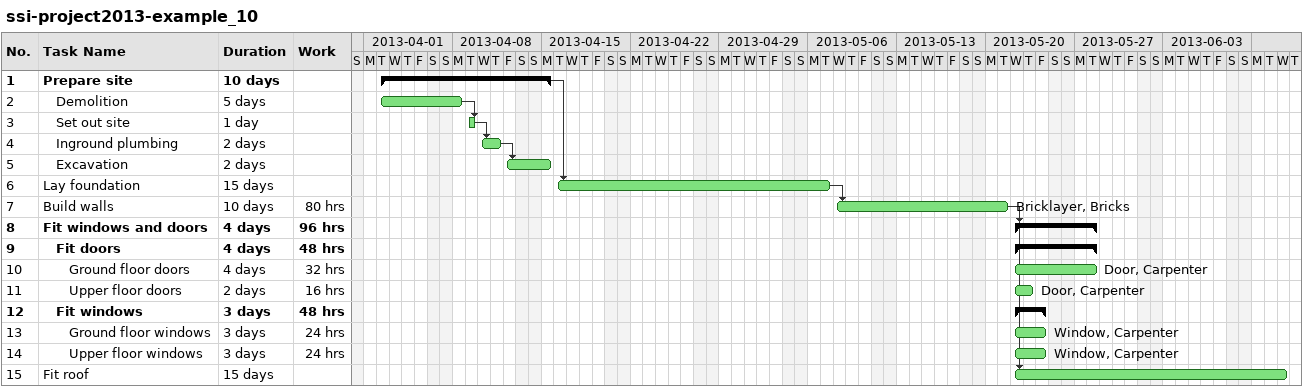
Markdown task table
ssi-project2013-example_10

| ID | Level | Task | Duration | Start | Finish | Predecessors | Resources | Work (h) |
|---|---|---|---|---|---|---|---|---|
| 1 | 1 | **Prepare site** | 10d | 2013-04-02 | 2013-04-15 |  |  |  |
| 2 | 2 | Demolition | 5d | 2013-04-02 | 2013-04-08 |  |  |  |
| 3 | 2 | Set out site | 1d | 2013-04-09 | 2013-04-09 | 2 |  |  |
| 4 | 2 | Inground plumbing | 2d | 2013-04-10 | 2013-04-11 | 3 |  |  |
| 5 | 2 | Excavation | 2d | 2013-04-12 | 2013-04-15 | 4 |  |  |
| 6 | 1 | Lay foundation | 15d | 2013-04-16 | 2013-05-07 | 1 |  |  |
| 7 | 1 | Build walls | 10d | 2013-05-08 | 2013-05-21 | 6 | Bricklayer, Bricks | 80 |
| 8 | 1 | **Fit windows and doors** | 4d | 2013-05-22 | 2013-05-28 | 7 |  | 96 |
| 9 | 2 | **Fit doors** | 4d | 2013-05-22 | 2013-05-28 |  |  | 48 |
| 10 | 3 | Ground floor doors | 4d | 2013-05-22 | 2013-05-28 |  | Door, Carpenter | 32 |
| 11 | 3 | Upper floor doors | 2d | 2013-05-22 | 2013-05-23 |  | Door, Carpenter | 16 |
| 12 | 2 | **Fit windows** | 3d | 2013-05-22 | 2013-05-24 |  |  | 48 |
| 13 | 3 | Ground floor windows | 3d | 2013-05-22 | 2013-05-24 |  | Window, Carpenter | 24 |
| 14 | 3 | Upper floor windows | 3d | 2013-05-22 | 2013-05-24 |  | Window, Carpenter | 24 |
| 15 | 1 | Fit roof | 15d | 2013-05-22 | 2013-06-12 | 7 |  |  |
